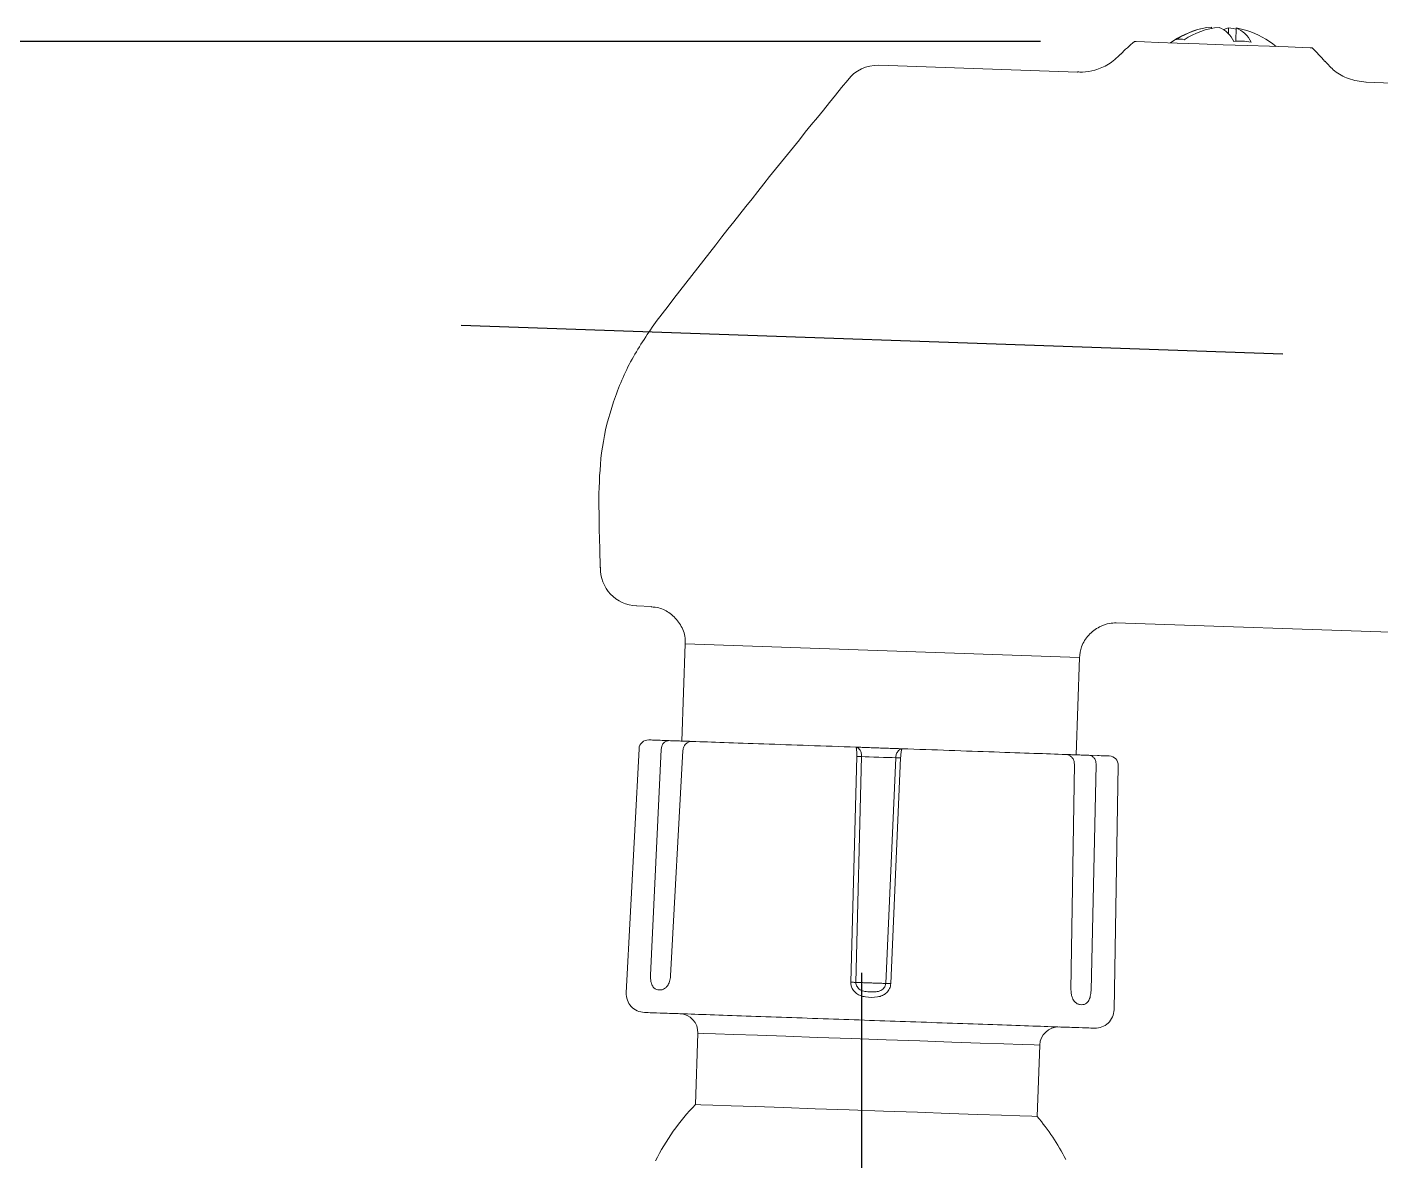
# Model space of a CAD drawing. Extents: x -6207 to -5787, y -4608 to -3937.
# Drawn here: x -5963.12 to -5948.71, y -4086.47 to -4074.41 of the extents above; entities that cross this region are included whole.
import ezdxf

# ---------------------------------------------------------------- set-up
doc = ezdxf.new("R2010")
doc.units = 0
doc.header["$LTSCALE"] = 7
doc.linetypes.add('CENTER', pattern=[2, 1.25, -0.25, 0.25, -0.25])
doc.layers.get('0').update_dxf_attribs({"color": 2, "linetype": 'CONTINUOUS'})
doc.layers.add('CL', color=1, linetype='CENTER')
doc.layers.add('D', color=2, linetype='CONTINUOUS')

msp = doc.modelspace()

# ---------------------------------------------------------------- linework, layer by layer
at = {"color": 7, "linetype": 'Continuous', "lineweight": 15}
for p, q in [((-5950.51554, -4074.41969), (-5950.51504, -4074.40532)), ((-5950.3324, -4074.41171), (-5950.33466, -4074.47639)), ((-5950.25616, -4074.55681), (-5950.25119, -4074.41452)), ((-5951.93923, -4074.88487), (-5954.05629, -4074.81094)), ((-5951.93853, -4074.8853), (-5951.93923, -4074.88487)), ((-5944.00547, -4075.16191), (-5948.871, -4074.99202)), ((-5956.63192, -4080.56455), (-5956.47402, -4080.57006)), ((-5951.53081, -4080.7427), (-5944.20928, -4080.99835)), ((-5956.11448, -4080.96776), (-5956.15024, -4082.00225)), ((-5956.11448, -4080.96776), (-5951.91992, -4081.11298)), ((-5951.95578, -4082.1487), (-5951.91994, -4081.11349)), ((-5956.60647, -4082.08461), (-5956.74247, -4084.6797)), ((-5956.48402, -4084.49386), (-5956.37234, -4082.09279)), ((-5956.1387, -4082.10097), (-5956.27076, -4084.50129)), ((-5954.35345, -4084.56827), (-5954.28994, -4082.16551)), ((-5954.29868, -4084.57017), (-5954.23769, -4082.16734)), ((-5953.87492, -4082.18), (-5953.98169, -4084.58124)), ((-5953.82266, -4082.18184), (-5953.92692, -4084.58314)), ((-5952.00961, -4084.65011), (-5951.9739, -4082.2464)), ((-5951.7269, -4082.15671), (-5951.81912, -4082.15349)), ((-5951.74027, -4082.25456), (-5951.79635, -4084.65755)), ((-5951.5515, -4084.86097), (-5951.50614, -4082.26273)), ((-5955.97996, -4085.11007), (-5956.00647, -4085.86946)), ((-5952.36869, -4085.99649), (-5952.34217, -4085.2371))]:
    msp.add_line(p, q, dxfattribs=at)
at = {"color": 8, "linetype": 'Continuous', "lineweight": 15}
for p, q in [((-5956.37234, -4082.09279), (-5956.36494, -4082.05667)), ((-5951.74512, -4082.21801), (-5951.74027, -4082.25456))]:
    msp.add_line(p, q, dxfattribs=at)
at = {"color": 7, "linetype": 'Continuous', "lineweight": 15, "flags": 128}
for points in [[(-5950.25169, -4074.4289), (-5950.28412, -4074.42088), (-5950.3324, -4074.41171)], [(-5951.33491, -4074.55976), (-5951.31514, -4074.56045), (-5951.22891, -4074.56348), (-5951.08044, -4074.56866), (-5950.88072, -4074.57564), (-5950.64457, -4074.58389), (-5950.3895, -4074.59278)], [(-5950.3895, -4074.59278), (-5950.13443, -4074.6017), (-5949.89828, -4074.60995), (-5949.69856, -4074.61691), (-5949.55009, -4074.62211), (-5949.46387, -4074.62511), (-5949.44409, -4074.62581)], [(-5954.23769, -4082.16734), (-5954.20089, -4082.16863), (-5954.15689, -4082.17016), (-5954.10788, -4082.17187), (-5954.05631, -4082.17368), (-5954.00472, -4082.17547), (-5953.95571, -4082.17719), (-5953.91171, -4082.17872), (-5953.87492, -4082.18)], [(-5952.36869, -4085.99649), (-5952.37103, -4085.99642), (-5952.42676, -4085.99446), (-5952.55457, -4085.99), (-5952.74925, -4085.98321), (-5953.00281, -4085.97434), (-5953.30487, -4085.9638), (-5953.64307, -4085.952), (-5954.00357, -4085.93941), (-5954.3716, -4085.92656), (-5954.73209, -4085.91397), (-5955.07029, -4085.90215), (-5955.37236, -4085.89161), (-5955.62592, -4085.88274), (-5955.82059, -4085.87594), (-5955.94841, -4085.87149), (-5956.00414, -4085.86953), (-5956.00647, -4085.86946)]]:
    msp.add_lwpolyline(points, dxfattribs=at)
at = {"color": 8, "linetype": 'Continuous', "lineweight": 15, "flags": 128}
msp.add_lwpolyline([(-5952.34217, -4085.2371), (-5952.34451, -4085.23703), (-5952.40024, -4085.23507), (-5952.52805, -4085.23062), (-5952.72273, -4085.22382), (-5952.97629, -4085.21498), (-5953.27835, -4085.20441), (-5953.61655, -4085.19261), (-5953.97705, -4085.18002), (-5954.34508, -4085.16717), (-5954.70557, -4085.15458), (-5955.04378, -4085.14276), (-5955.34584, -4085.13222), (-5955.5994, -4085.12338), (-5955.79407, -4085.11656), (-5955.92189, -4085.1121), (-5955.97762, -4085.11017), (-5955.97996, -4085.11007)], dxfattribs=at)
at = {"color": 7, "linetype": 'Continuous', "lineweight": 15}
for centre, radius, start, end in [((-5950.41453, -4075.30964), 0.9113, 103.670335, 126.08469), ((-5950.44516, -4075.18623), 0.78404, 95.113671, 124.157987), ((-5950.36395, -4075.18907), 0.78404, 95.113671, 124.157987), ((-5950.55017, -4074.68726), 0.30239, 25.162938, 67.372282), ((-5950.28683, -4074.59696), 0.19078, 103.819526, 120.590214), ((-5950.36757, -4074.69364), 0.30241, 25.158579, 67.367576), ((-5950.36903, -4075.16478), 0.75946, 72.283367, 81.074331), ((-5950.41453, -4075.30964), 0.9113, 49.91531, 72.329665), ((-5950.42743, -4075.67902), 1.44091, 129.034876, 136.935202), ((-5950.84904, -4074.66099), 0.12877, 69.608037, 106.389951), ((-5950.20721, -4075.19219), 0.63728, 79.752534, 96.240153), ((-5950.42743, -4075.67902), 1.44091, 39.104007, 46.965124), ((-5954.06684, -4075.21077), 0.39995, 88.478655, 142.756915), ((-5956.61791, -4080.16478), 0.40002, 178.201352, 268.144846), ((-5956.5066, -4082.08986), 0.1, 88, 177), ((-5951.60613, -4082.26098), 0.1, 359, 88), ((-5956.54274, -4084.69018), 0.2, 177, 268), ((-5956.17983, -4085.1031), 0.2, 358, 88), ((-5951.75146, -4084.85749), 0.2, 268, 359), ((-5952.14229, -4085.24409), 0.2, 88, 178), ((-5954.24482, -4087.57213), 2.45, 135.975372, 153.248409), ((-5954.24482, -4087.57213), 2.45, 27.163059, 40.024628)]:
    msp.add_arc(centre, radius, start, end, dxfattribs=at)
for points, knots in [([(-5951.48136, -4074.69304), (-5951.52284, -4074.73221), (-5951.60245, -4074.80739), (-5951.74741, -4074.86495), (-5951.86093, -4074.88792), (-5951.92326, -4074.88329), (-5951.94048, -4074.88201)], [0, 0, 0, 0, 0.33086297, 0.63496518, 0.89916146, 1, 1, 1, 1]), ([(-5948.87018, -4074.99147), (-5948.93371, -4074.98264), (-5949.05298, -4074.96607), (-5949.20524, -4074.88305), (-5949.27421, -4074.80368), (-5949.30629, -4074.76676)], [0, 0, 0, 0, 0.37870627, 0.71094624, 1, 1, 1, 1]), ([(-5954.38523, -4074.96872), (-5954.73365, -4075.39733), (-5955.42021, -4076.24164), (-5956.08655, -4077.102), (-5956.42515, -4077.53919)], [0, 0, 0, 0, 0.49185507, 1, 1, 1, 1]), ([(-5956.41316, -4077.52359), (-5956.50762, -4077.65932), (-5956.69653, -4077.93078), (-5956.88869, -4078.38996), (-5957.01363, -4078.87178), (-5957.02756, -4079.20221), (-5957.03453, -4079.36743)], [0, 0, 0, 0, 0.24999692, 0.49999597, 0.75000434, 1, 1, 1, 1]), ([(-5957.03456, -4079.36254), (-5957.03332, -4079.50005), (-5957.03085, -4079.77508), (-5957.02187, -4080.04997), (-5957.01737, -4080.18742)], [0, 0, 0, 0, 0.50000444, 1, 1, 1, 1]), ([(-5956.47634, -4080.5749), (-5956.44906, -4080.57715), (-5956.37675, -4080.58313), (-5956.26731, -4080.64235), (-5956.16874, -4080.74612), (-5956.11596, -4080.86389), (-5956.11487, -4080.94038), (-5956.11448, -4080.96776)], [0, 0, 0, 0, 0.1385833, 0.36743058, 0.61219802, 0.86115059, 1, 1, 1, 1]), ([(-5951.92037, -4081.11673), (-5951.91497, -4081.07634), (-5951.90312, -4080.98785), (-5951.82633, -4080.869), (-5951.7184, -4080.78634), (-5951.61358, -4080.74759), (-5951.55221, -4080.74596), (-5951.529, -4080.74534)], [0, 0, 0, 0, 0.20429038, 0.44757476, 0.69068205, 0.88299048, 1, 1, 1, 1]), ([(-5956.28663, -4081.99747), (-5956.35279, -4081.99516), (-5956.44489, -4081.99194), (-5956.46337, -4081.99131), (-5956.50311, -4081.98992)], [0, 0, 0, 0, 0.71834705, 1, 1, 1, 1]), ([(-5956.36494, -4082.05667), (-5956.36241, -4082.05085), (-5956.35727, -4082.03901), (-5956.3436, -4082.02055), (-5956.32615, -4082.00663), (-5956.30548, -4081.99836), (-5956.29317, -4081.99778), (-5956.28663, -4081.99747)], [0, 0, 0, 0, 0.16480279, 0.33568808, 0.62043691, 0.79848777, 1, 1, 1, 1]), ([(-5956.04176, -4082.00603), (-5956.04212, -4082.00601), (-5956.04715, -4082.00579), (-5956.0699, -4082.00506), (-5956.10912, -4082.00366), (-5956.16089, -4082.00189), (-5956.22025, -4081.9998), (-5956.2645, -4081.99825), (-5956.28663, -4081.99747)], [0, 0, 0, 0, 0.01502281, 0.21213789, 0.40895083, 0.60605928, 0.80295654, 1, 1, 1, 1]), ([(-5956.04174, -4082.00603), (-5956.04888, -4082.00629), (-5956.06245, -4082.00678), (-5956.08573, -4082.01477), (-5956.10593, -4082.02861), (-5956.12137, -4082.0473), (-5956.13391, -4082.0696), (-5956.1368, -4082.08856), (-5956.1387, -4082.10097)], [0, 0, 0, 0, 0.149529, 0.28391238, 0.50645985, 0.63651884, 0.76228384, 1, 1, 1, 1]), ([(-5954.29781, -4082.06692), (-5954.46697, -4082.06101), (-5954.80915, -4082.04907), (-5955.28618, -4082.03243), (-5955.71444, -4082.01745), (-5955.93346, -4082.00981), (-5956.04174, -4082.00603)], [0, 0, 0, 0, 0.24717854, 0.5000007, 0.75282342, 1, 1, 1, 1]), ([(-5954.27061, -4082.07846), (-5954.27466, -4082.07546), (-5954.28345, -4082.06894), (-5954.29277, -4082.06763), (-5954.29781, -4082.06692)], [0, 0, 0, 0, 0.45983425, 1, 1, 1, 1]), ([(-5954.29369, -4082.07648), (-5954.29429, -4082.07385), (-5954.29555, -4082.0683), (-5954.29703, -4082.0674), (-5954.29781, -4082.06692)], [0, 0, 0, 0, 0.47324743, 1, 1, 1, 1]), ([(-5953.80793, -4082.08404), (-5953.82443, -4082.08347), (-5953.85745, -4082.08232), (-5953.91826, -4082.08018), (-5953.98396, -4082.07788), (-5954.05284, -4082.07548), (-5954.12175, -4082.07308), (-5954.18743, -4082.07077), (-5954.24829, -4082.06867), (-5954.2813, -4082.06751), (-5954.29781, -4082.06692)], [0, 0, 0, 0, 0.12495014, 0.2499985, 0.3749074, 0.50000126, 0.62490805, 0.75000411, 0.87494979, 1, 1, 1, 1]), ([(-5954.27498, -4082.07493), (-5954.28102, -4082.07197), (-5954.28806, -4082.06853), (-5954.29537, -4082.06858), (-5954.2964, -4082.06859)], [0, 0, 0, 0, 0.85808051, 1, 1, 1, 1]), ([(-5953.80793, -4082.08404), (-5953.81303, -4082.08439), (-5953.82244, -4082.08504), (-5953.8317, -4082.09097), (-5953.83595, -4082.0937)], [0, 0, 0, 0, 0.540664333, 1, 1, 1, 1]), ([(-5953.80947, -4082.08561), (-5953.81044, -4082.08554), (-5953.81763, -4082.08497), (-5953.82481, -4082.08789), (-5953.83102, -4082.09043)], [0, 0, 0, 0, 0.13431436, 1, 1, 1, 1]), ([(-5953.80793, -4082.08404), (-5953.80875, -4082.08446), (-5953.81029, -4082.08525), (-5953.81192, -4082.09064), (-5953.8127, -4082.09319)], [0, 0, 0, 0, 0.52608691, 1, 1, 1, 1]), ([(-5952.06398, -4082.14493), (-5952.17226, -4082.14115), (-5952.39128, -4082.13351), (-5952.81955, -4082.11853), (-5953.29658, -4082.10189), (-5953.63877, -4082.08995), (-5953.80793, -4082.08404)], [0, 0, 0, 0, 0.24717711, 0.50000058, 0.75282352, 1, 1, 1, 1]), ([(-5954.23769, -4082.16734), (-5954.24097, -4082.16718), (-5954.24764, -4082.16685), (-5954.26069, -4082.16639), (-5954.2751, -4082.1659), (-5954.28504, -4082.16564), (-5954.28994, -4082.16551)], [0, 0, 0, 0, 0.24437598, 0.49753694, 0.75196463, 1, 1, 1, 1]), ([(-5953.82266, -4082.18184), (-5953.82756, -4082.18163), (-5953.83749, -4082.1812), (-5953.85191, -4082.18065), (-5953.86496, -4082.18024), (-5953.87164, -4082.18008), (-5953.87492, -4082.18)], [0, 0, 0, 0, 0.24805648, 0.50252085, 0.7556437, 1, 1, 1, 1]), ([(-5951.81912, -4082.15349), (-5951.84123, -4082.15271), (-5951.88547, -4082.15116), (-5951.94481, -4082.14908), (-5951.9966, -4082.1473), (-5952.03582, -4082.1459), (-5952.05857, -4082.14516), (-5952.06362, -4082.14495), (-5952.06399, -4082.14493)], [0, 0, 0, 0, 0.19685002, 0.39384504, 0.590626, 0.78769445, 0.98446852, 1, 1, 1, 1]), ([(-5951.9739, -4082.2464), (-5951.97493, -4082.2339), (-5951.97649, -4082.21477), (-5951.98747, -4082.19166), (-5952.00137, -4082.17213), (-5952.02038, -4082.15703), (-5952.04295, -4082.14721), (-5952.05669, -4082.14572), (-5952.06398, -4082.14493)], [0, 0, 0, 0, 0.237761062, 0.363501552, 0.49365101, 0.710878359, 0.846564966, 1, 1, 1, 1]), ([(-5951.81912, -4082.15349), (-5951.81267, -4082.15424), (-5951.80049, -4082.15565), (-5951.78043, -4082.16529), (-5951.76394, -4082.18042), (-5951.75154, -4082.19984), (-5951.74724, -4082.21202), (-5951.74512, -4082.21801)], [0, 0, 0, 0, 0.19994962, 0.37747134, 0.66429903, 0.83503614, 1, 1, 1, 1]), ([(-5951.7269, -4082.15671), (-5951.70194, -4082.15758), (-5951.61697, -4082.16055), (-5951.60858, -4082.16084), (-5951.60266, -4082.16105)], [0, 0, 0, 0, 0.29371359, 1, 1, 1, 1]), ([(-5956.27076, -4084.50129), (-5956.27173, -4084.51174), (-5956.2737, -4084.53277), (-5956.28382, -4084.57004), (-5956.30085, -4084.60422), (-5956.324, -4084.62959), (-5956.3589, -4084.65075), (-5956.39708, -4084.65221), (-5956.43296, -4084.64249), (-5956.45358, -4084.62512), (-5956.46708, -4084.6028), (-5956.47662, -4084.57703), (-5956.48408, -4084.54085), (-5956.48404, -4084.51044), (-5956.48402, -4084.49386)], [0, 0, 0, 0, 0.05343046, 0.10748793, 0.20358393, 0.27352567, 0.3483202, 0.54246831, 0.64686729, 0.7356902, 0.79132087, 0.84541545, 0.91568995, 1, 1, 1, 1]), ([(-5953.92692, -4084.58314), (-5953.92988, -4084.60136), (-5953.93595, -4084.63871), (-5953.9709, -4084.68263), (-5954.01682, -4084.71208), (-5954.09268, -4084.73239), (-5954.17339, -4084.73042), (-5954.24859, -4084.71316), (-5954.29684, -4084.68824), (-5954.33131, -4084.6518), (-5954.35118, -4084.60876), (-5954.3527, -4084.58173), (-5954.35345, -4084.56827)], [0, 0, 0, 0, 0.09312969, 0.19089183, 0.27602373, 0.36929087, 0.58827821, 0.68048541, 0.76228315, 0.86261669, 0.93155931, 1, 1, 1, 1]), ([(-5954.35345, -4084.56827), (-5954.34821, -4084.56839), (-5954.33754, -4084.56866), (-5954.32217, -4084.56917), (-5954.30848, -4084.5697), (-5954.3019, -4084.57002), (-5954.29868, -4084.57017)], [0, 0, 0, 0, 0.24557126, 0.49999638, 0.75450783, 1, 1, 1, 1]), ([(-5953.98169, -4084.58124), (-5953.99128, -4084.58091), (-5954.01046, -4084.58025), (-5954.04954, -4084.57888), (-5954.09337, -4084.57734), (-5954.14018, -4084.5757), (-5954.18699, -4084.57407), (-5954.23083, -4084.57252), (-5954.26991, -4084.5712), (-5954.28909, -4084.57051), (-5954.29868, -4084.57017)], [0, 0, 0, 0, 0.125005255, 0.250002134, 0.374994309, 0.499992077, 0.625005672, 0.749997847, 0.874992917, 1, 1, 1, 1]), ([(-5953.98169, -4084.58124), (-5953.9827, -4084.58924), (-5953.98468, -4084.60489), (-5953.99615, -4084.62651), (-5954.01251, -4084.64416), (-5954.04147, -4084.66227), (-5954.08649, -4084.67205), (-5954.1437, -4084.67173), (-5954.20076, -4084.66803), (-5954.24492, -4084.65508), (-5954.27242, -4084.63497), (-5954.28747, -4084.61625), (-5954.29735, -4084.59392), (-5954.29823, -4084.5782), (-5954.29868, -4084.57017)], [0, 0, 0, 0, 0.05785193, 0.11312816, 0.17347161, 0.22990226, 0.35730539, 0.50042532, 0.64345369, 0.77062104, 0.82692937, 0.88707785, 0.94230343, 1, 1, 1, 1]), ([(-5953.92692, -4084.58314), (-5953.93229, -4084.58292), (-5953.94315, -4084.58246), (-5953.9586, -4084.58185), (-5953.9721, -4084.58145), (-5953.97855, -4084.58131), (-5953.98169, -4084.58124)], [0, 0, 0, 0, 0.252041027, 0.508792448, 0.760907576, 1, 1, 1, 1]), ([(-5951.79635, -4084.65755), (-5951.79689, -4084.66801), (-5951.798, -4084.68905), (-5951.80496, -4084.72644), (-5951.81749, -4084.7608), (-5951.83588, -4084.78631), (-5951.86544, -4084.80765), (-5951.90188, -4084.80919), (-5951.94086, -4084.79933), (-5951.96547, -4084.78187), (-5951.98288, -4084.7594), (-5951.99606, -4084.73349), (-5952.00747, -4084.69719), (-5952.00886, -4084.66673), (-5952.00961, -4084.65011)], [0, 0, 0, 0, 0.053385407, 0.107461781, 0.203590427, 0.273513238, 0.348307021, 0.542468332, 0.646873876, 0.735684061, 0.791323747, 0.845429181, 0.915689688, 1, 1, 1, 1]), ([(-5951.75845, -4085.05738), (-5951.76622, -4085.05711), (-5951.78223, -4085.05654), (-5951.91551, -4085.05187), (-5952.13652, -4085.04419), (-5952.44813, -4085.03328), (-5952.83114, -4085.01992), (-5953.26051, -4085.00491), (-5953.70699, -4084.98932), (-5954.15408, -4084.97373), (-5954.60118, -4084.95809), (-5955.04766, -4084.9425), (-5955.47703, -4084.92753), (-5955.86004, -4084.91415), (-5956.17165, -4084.90326), (-5956.39265, -4084.89554), (-5956.52594, -4084.89087), (-5956.54195, -4084.89032), (-5956.54972, -4084.89006)], [0, 0, 0, 0, 0.05825801, 0.12000551, 0.18432042, 0.24999999, 0.31567955, 0.37999421, 0.44174161, 0.49999969, 0.55825788, 0.62000529, 0.68432056, 0.75000011, 0.81567968, 0.87999429, 0.941742, 1, 1, 1, 1])]:
    msp.add_open_spline(points, degree=3, knots=knots, dxfattribs=at)
at = {"color": 8, "linetype": 'Continuous', "lineweight": 15}
for points, knots in [([(-5954.28994, -4082.16551), (-5954.28972, -4082.15304), (-5954.28939, -4082.13398), (-5954.29014, -4082.1113), (-5954.29131, -4082.09171), (-5954.29277, -4082.08237), (-5954.29369, -4082.07648)], [0, 0, 0, 0, 0.33194803, 0.5076161, 0.6895476, 1, 1, 1, 1]), ([(-5954.23769, -4082.16734), (-5954.23825, -4082.15503), (-5954.23913, -4082.13607), (-5954.24661, -4082.11307), (-5954.25588, -4082.09375), (-5954.26505, -4082.08424), (-5954.27061, -4082.07846)], [0, 0, 0, 0, 0.33606303, 0.51730373, 0.70694513, 1, 1, 1, 1]), ([(-5953.83595, -4082.0937), (-5953.84187, -4082.09905), (-5953.85166, -4082.10789), (-5953.86223, -4082.1265), (-5953.8713, -4082.14891), (-5953.87349, -4082.16776), (-5953.87492, -4082.18)], [0, 0, 0, 0, 0.29217717, 0.48224446, 0.66367464, 1, 1, 1, 1]), ([(-5953.8127, -4082.09319), (-5953.81403, -4082.09904), (-5953.81614, -4082.10828), (-5953.81869, -4082.12778), (-5953.82101, -4082.15035), (-5953.82201, -4082.16939), (-5953.82266, -4082.18184)], [0, 0, 0, 0, 0.3115738, 0.49313178, 0.66858377, 1, 1, 1, 1])]:
    msp.add_open_spline(points, degree=3, knots=knots, dxfattribs=at)
at = {"layer": 'CL', "color": 1, "linetype": 'CENTER'}
msp.add_line((-5958.49875, -4077.57758), (-5892.59567, -4079.87897), dxfattribs=at)
at = {"layer": 'CL', "color": 1, "linetype": 'CENTER', "ltscale": 0.7}
msp.add_line((-5954.24, -4084.46961), (-5954.24, -4094.88742), dxfattribs=at)
at = {"layer": 'D'}
msp.add_line((-5952.33491, -4074.55977), (-5999.799, -4074.55977), dxfattribs=at)

doc.saveas('drawing.dxf')
